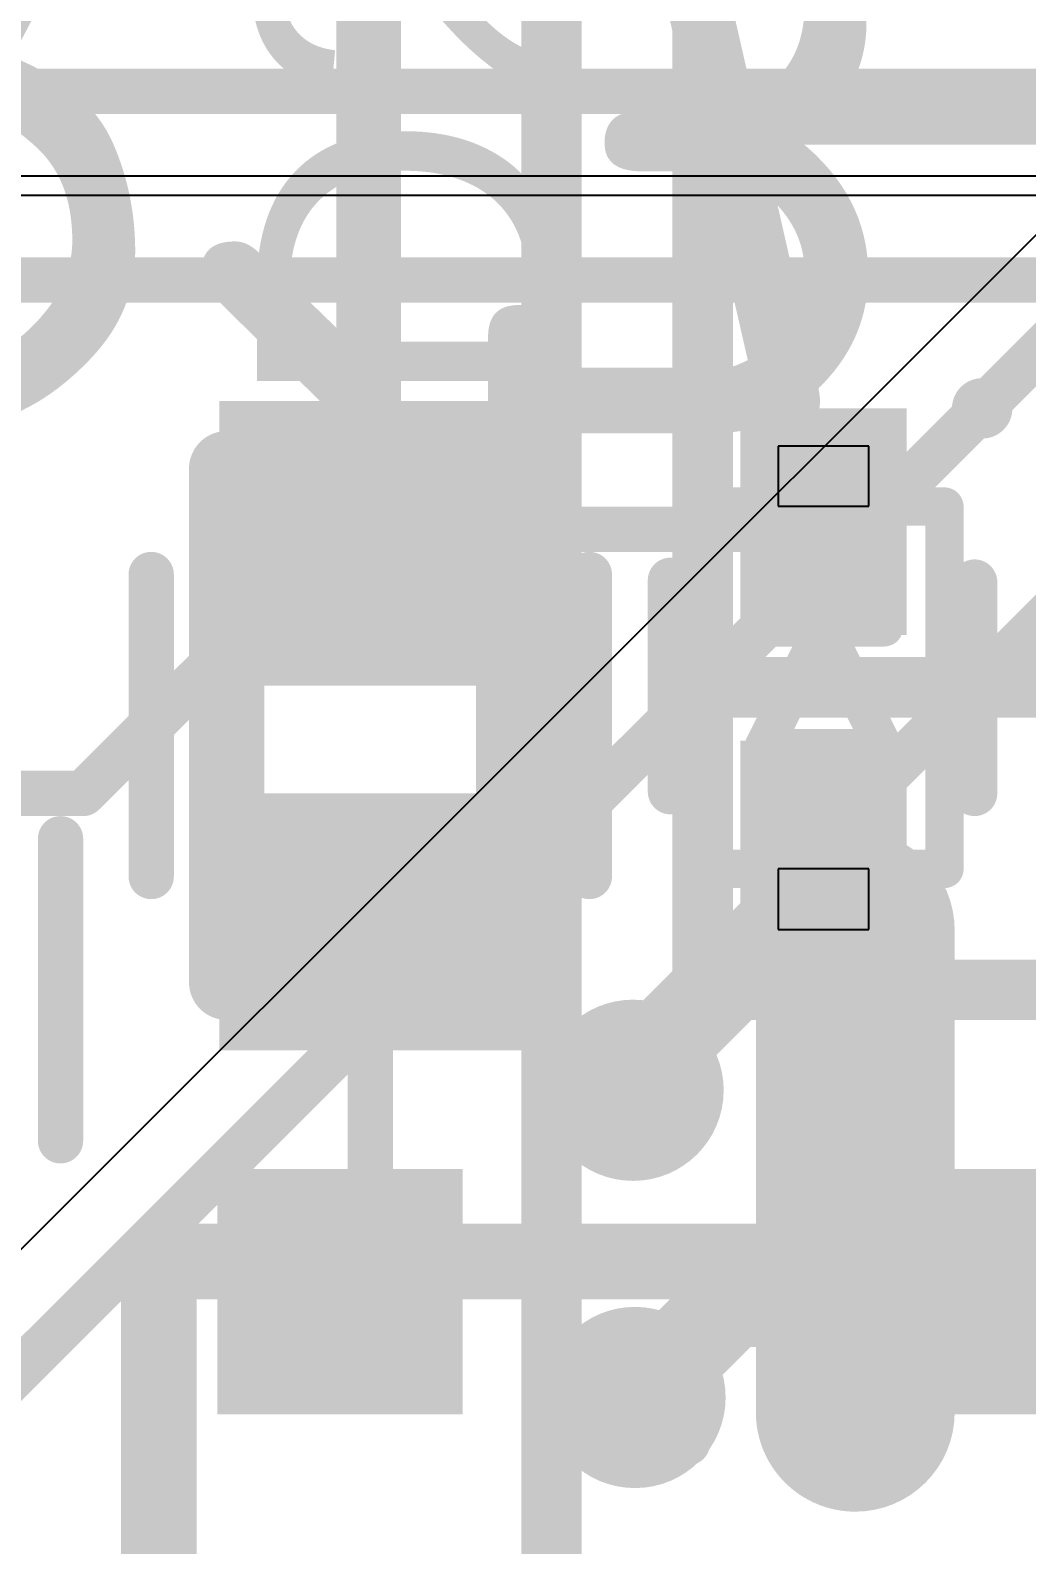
# Model space of a CAD drawing. Header units: inches. Extents: x -1.9 to 51.5, y -1.6 to 35.1.
# Drawn here: x 29 to 32.3, y 6.19 to 11.2 of the extents above; entities that cross this region are included whole.
import ezdxf

# ---------------------------------------------------------------- set-up
doc = ezdxf.new("R2010")
doc.units = ezdxf.units.IN
for name, color, linetype in [('Assembly Notes', 76, 'Continuous'), ('Bottom Layer', 76, 'Continuous'), ('Bottom Layer 1', 5, 'Continuous'), ('Bottom Overlay', 54, 'Continuous'), ('Bottom Paste', 16, 'Continuous'), ('Bottom Solder', 6, 'Continuous'), ('Mechanical 1', 6, 'Continuous'), ('Mechanical 13', 56, 'Continuous'), ('Top Assembly', 56, 'Continuous'), ('Top Courtyard', 56, 'Continuous'), ('Top Layer', 16, 'Continuous'), ('Top Layer 1', 1, 'Continuous'), ('Top Overlay', 2, 'Continuous'), ('Top Paste', 8, 'Continuous'), ('Top Solder', 216, 'Continuous'), ('Via Holes', 16, 'Continuous')]:
    doc.layers.add(name, color=color, linetype=linetype)
doc.styles.add('Arial', font='', dxfattribs={"height": 0.2})
doc.styles.add('GOST type B', font='', dxfattribs={"height": 0.2})
doc.styles.get('Arial').set_extended_font_data('Arial')
doc.styles.get('GOST type B').set_extended_font_data('GOST type B')

# ---------------------------------------------------------------- blocks, each defined once
blk = doc.blocks.new('SOIC_16_109')
at = {"layer": 'Top Layer 1'}
h = blk.add_hatch(color=1, dxfattribs=at)
edge = h.paths.add_edge_path()
edge.add_arc((1.7527, -4.445), 0.304, 90, 180)
edge.add_line((1.4487, -4.445), (1.4487, -4.445))
edge.add_arc((1.7527, -4.445), 0.304, 180, 270)
edge.add_line((1.7527, -4.749), (3.3491, -4.749))
edge.add_arc((3.3491, -4.445), 0.304, 270, 360)
edge.add_line((3.6531, -4.445), (3.6531, -4.445))
edge.add_arc((3.3491, -4.445), 0.304, 0, 90)
edge.add_line((3.3491, -4.141), (1.7527, -4.141))
at = {"layer": 'Top Paste'}
h = blk.add_hatch(color=8, dxfattribs=at)
edge = h.paths.add_edge_path()
edge.add_arc((1.7527, -4.445), 0.304, 90, 180)
edge.add_line((1.4487, -4.445), (1.4487, -4.445))
edge.add_arc((1.7527, -4.445), 0.304, 180, 270)
edge.add_line((1.7527, -4.749), (3.3491, -4.749))
edge.add_arc((3.3491, -4.445), 0.304, 270, 360)
edge.add_line((3.6531, -4.445), (3.6531, -4.445))
edge.add_arc((3.3491, -4.445), 0.304, 0, 90)
edge.add_line((3.3491, -4.141), (1.7527, -4.141))
at = {"layer": 'Top Solder'}
h = blk.add_hatch(color=216, dxfattribs=at)
edge = h.paths.add_edge_path()
edge.add_arc((1.7527, -4.445), 0.329, 90, 180)
edge.add_line((1.4237, -4.445), (1.4237, -4.445))
edge.add_arc((1.7527, -4.445), 0.329, 180, 270)
edge.add_line((1.7527, -4.774), (3.3491, -4.774))
edge.add_arc((3.3491, -4.445), 0.329, 270, 360)
edge.add_line((3.6781, -4.445), (3.6781, -4.445))
edge.add_arc((3.3491, -4.445), 0.329, 0, 90)
edge.add_line((3.3491, -4.116), (1.7527, -4.116))
at = {"layer": 'Mechanical 1'}
for points in [[(1.95, -4.95, 0.2, 0.2, 0), (1.95, 4.95, 0.2, 0.2, 0)], [(1.95, -4.95, 0.2, 0.2, 0), (-1.95, -4.95, 0.2, 0.2, 0)]]:
    blk.add_lwpolyline(points, format="xyseb", dxfattribs=at)
blk.add_lwpolyline([(1.9, -4.95, 0.1, 0.1, 1), (2, -4.95, 0.1, 0.1, 1)], format="xyseb", close=True, dxfattribs=at)
blk.add_lwpolyline([(1.9, -4.95, 0.1, 0.1, 1), (2, -4.95, 0.1, 0.1, 1)], format="xyseb", close=True, dxfattribs=at)
at = {"layer": 'Top Assembly'}
blk.add_lwpolyline([(4.1531, -5.45, 0.2, 0.2, 0), (-4.1531, -5.45, 0.2, 0.2, 0)], format="xyseb", dxfattribs=at)
at = {"layer": 'Top Courtyard'}
blk.add_lwpolyline([(4.1531, -5.45, 0.2, 0.2, 0), (-4.1531, -5.45, 0.2, 0.2, 0)], format="xyseb", dxfattribs=at)
at = {"layer": 'Top Overlay'}
for points in [[(-0.9487, -4.95, 0.2, 0.2, 0), (-0.9487, 4.95, 0.2, 0.2, 0)], [(0.9487, -4.95, 0.2, 0.2, 0), (0.9487, 4.95, 0.2, 0.2, 0)], [(0.9487, -4.95, 0.2, 0.2, 0), (-0.9487, -4.95, 0.2, 0.2, 0)]]:
    blk.add_lwpolyline(points, format="xyseb", dxfattribs=at)
for points in [[(-0.9987, -4.95, 0.1, 0.1, 1), (-0.8987, -4.95, 0.1, 0.1, 1)], [(-0.9987, -4.95, 0.1, 0.1, 1), (-0.8987, -4.95, 0.1, 0.1, 1)], [(0.8987, -4.95, 0.1, 0.1, 1), (0.9987, -4.95, 0.1, 0.1, 1)], [(0.8987, -4.95, 0.1, 0.1, 1), (0.9987, -4.95, 0.1, 0.1, 1)]]:
    blk.add_lwpolyline(points, format="xyseb", close=True, dxfattribs=at)
blk = doc.blocks.new('SOT23_3_B_119')
at = {"layer": 'Bottom Layer 1'}
for points in [[(-1.506, 1.336), (-0.744, 1.336), (-0.744, 0.574), (-1.506, 0.574)], [(-1.506, -0.569), (-0.744, -0.569), (-0.744, -1.331), (-1.506, -1.331)]]:
    blk.add_hatch(color=5, dxfattribs=at).paths.add_polyline_path(points)
at = {"layer": 'Bottom Paste'}
for points in [[(-1.506, 1.336), (-0.744, 1.336), (-0.744, 0.574), (-1.506, 0.574)], [(-1.506, -0.569), (-0.744, -0.569), (-0.744, -1.331), (-1.506, -1.331)]]:
    blk.add_hatch(color=16, dxfattribs=at).paths.add_polyline_path(points)
at = {"layer": 'Bottom Solder'}
for points in [[(-1.531, 1.361), (-0.719, 1.361), (-0.719, 0.549), (-1.531, 0.549)], [(-1.531, -0.544), (-0.719, -0.544), (-0.719, -1.356), (-1.531, -1.356)]]:
    blk.add_hatch(color=6, dxfattribs=at).paths.add_polyline_path(points)
at = {"layer": 'Assembly Notes'}
for points in [[(-1.225, -1.55, 0.25, 0.25, 0), (-1.225, 1.55, 0.25, 0.25, 0)], [(1.275, -1.55, 0.25, 0.25, 0), (-1.225, -1.55, 0.25, 0.25, 0)]]:
    blk.add_lwpolyline(points, format="xyseb", dxfattribs=at)
blk.add_lwpolyline([(-1.2875, -1.55, 0.125, 0.125, 1), (-1.1625, -1.55, 0.125, 0.125, 1)], format="xyseb", close=True, dxfattribs=at)
blk.add_lwpolyline([(-1.2875, -1.55, 0.125, 0.125, 1), (-1.1625, -1.55, 0.125, 0.125, 1)], format="xyseb", close=True, dxfattribs=at)
at = {"layer": 'Bottom Overlay'}
for points in [[(-0.625, -0.2, 0.15, 0.15, 0), (-0.625, 0.2, 0.15, 0.15, 0)], [(0.653, -1.5034, 0.15, 0.15, 0), (-0.375, -1.5034, 0.15, 0.15, 0)]]:
    blk.add_lwpolyline(points, format="xyseb", dxfattribs=at)
for points in [[(-0.6625, 0.2, 0.075, 0.075, 1), (-0.5875, 0.2, 0.075, 0.075, 1)], [(-0.6625, -0.2, 0.075, 0.075, 1), (-0.5875, -0.2, 0.075, 0.075, 1)], [(-0.4125, -1.5034, 0.075, 0.075, 1), (-0.3375, -1.5034, 0.075, 0.075, 1)]]:
    blk.add_lwpolyline(points, format="xyseb", close=True, dxfattribs=at)
blk = doc.blocks.new('SOD523_B_129')
at = {"layer": 'Bottom Layer 1'}
for points in [[(-0.9, 0.25), (-0.2, 0.25), (-0.2, -0.25), (-0.9, -0.25)], [(0.2, 0.25), (0.9, 0.25), (0.9, -0.25), (0.2, -0.25)]]:
    blk.add_hatch(color=5, dxfattribs=at).paths.add_polyline_path(points)
at = {"layer": 'Bottom Paste'}
for points in [[(-0.9, 0.25), (-0.2, 0.25), (-0.2, -0.25), (-0.9, -0.25)], [(0.2, 0.25), (0.9, 0.25), (0.9, -0.25), (0.2, -0.25)]]:
    blk.add_hatch(color=16, dxfattribs=at).paths.add_polyline_path(points)
at = {"layer": 'Bottom Solder'}
for points in [[(-0.925, 0.275), (-0.175, 0.275), (-0.175, -0.275), (-0.925, -0.275)], [(0.175, 0.275), (0.925, 0.275), (0.925, -0.275), (0.175, -0.275)]]:
    blk.add_hatch(color=6, dxfattribs=at).paths.add_polyline_path(points)
at = {"layer": 'Bottom Overlay'}
for points in [[(-0.3442, 0.5066, 0.15, 0.15, 0), (0.3558, 0.5066, 0.15, 0.15, 0)], [(-0.35, -0.5, 0.15, 0.15, 0), (0.35, -0.5, 0.15, 0.15, 0)]]:
    blk.add_lwpolyline(points, format="xyseb", dxfattribs=at)
for points in [[(-0.3817, 0.5066, 0.075, 0.075, 1), (-0.3067, 0.5066, 0.075, 0.075, 1)], [(0.3183, 0.5066, 0.075, 0.075, 1), (0.3933, 0.5066, 0.075, 0.075, 1)], [(-0.3875, -0.5, 0.075, 0.075, 1), (-0.3125, -0.5, 0.075, 0.075, 1)], [(0.3125, -0.5, 0.075, 0.075, 1), (0.3875, -0.5, 0.075, 0.075, 1)], [(0.975, -0.525, 0.1, 0.1, 1), (0.875, -0.525, 0.1, 0.1, 1)], [(0.85, -0.525, 0.05, 0.05, 1), (0.9, -0.525, 0.05, 0.05, 1)], [(0.95, -0.525, 0.05, 0.05, 1), (1, -0.525, 0.05, 0.05, 1)]]:
    blk.add_lwpolyline(points, format="xyseb", close=True, dxfattribs=at)
at = {"layer": 'Mechanical 13'}
for p, q in [((-0.6, 0.15), (-0.8001, 0.15)), ((-0.8001, 0.15), (-0.8001, -0.15)), ((-0.6, -0.15), (-0.6, 0.15)), ((0.8, 0.1503), (0.6011, 0.1503)), ((0.6011, 0.1503), (0.6011, -0.15)), ((0.8, -0.15), (0.8, 0.1503)), ((-0.8001, -0.15), (-0.6, -0.15)), ((0.6011, -0.15), (0.8, -0.15))]:
    blk.add_line(p, q, dxfattribs=at)
for points in [[(-0.6, 0.4, 0.127, 0.127, 0), (-0.6, -0.4, 0.127, 0.127, 0)], [(-0.6, 0.4, 0.127, 0.127, 0), (0.6, 0.4, 0.127, 0.127, 0)], [(0.6, 0.4, 0.127, 0.127, 0), (0.6, -0.4, 0.127, 0.127, 0)], [(-0.2, 0.2, 0.127, 0.127, 0), (-0.2, -0.2, 0.127, 0.127, 0)], [(-0.2, 0.2, 0.127, 0.127, 0), (0.2, 0, 0.127, 0.127, 0)], [(0.2, 0.2, 0.127, 0.127, 0), (0.2, 0, 0.127, 0.127, 0)], [(0.2, 0, 0.127, 0.127, 0), (-0.2, -0.2, 0.127, 0.127, 0)], [(0.2, 0, 0.127, 0.127, 0), (0.2, -0.2, 0.127, 0.127, 0)], [(-0.6, -0.4, 0.127, 0.127, 0), (0.6, -0.4, 0.127, 0.127, 0)]]:
    blk.add_lwpolyline(points, format="xyseb", dxfattribs=at)
for points in [[(-0.6317, 0.4, 0.0635, 0.0635, 1), (-0.5682, 0.4, 0.0635, 0.0635, 1)], [(-0.6317, 0.4, 0.0635, 0.0635, 1), (-0.5682, 0.4, 0.0635, 0.0635, 1)], [(0.5682, 0.4, 0.0635, 0.0635, 1), (0.6317, 0.4, 0.0635, 0.0635, 1)], [(0.5682, 0.4, 0.0635, 0.0635, 1), (0.6317, 0.4, 0.0635, 0.0635, 1)], [(-0.2317, 0.2, 0.0635, 0.0635, 1), (-0.1682, 0.2, 0.0635, 0.0635, 1)], [(-0.2317, 0.2, 0.0635, 0.0635, 1), (-0.1682, 0.2, 0.0635, 0.0635, 1)], [(0.1682, 0.2, 0.0635, 0.0635, 1), (0.2317, 0.2, 0.0635, 0.0635, 1)], [(0.1682, 0, 0.0635, 0.0635, 1), (0.2317, 0, 0.0635, 0.0635, 1)], [(0.1682, 0, 0.0635, 0.0635, 1), (0.2317, 0, 0.0635, 0.0635, 1)], [(0.1682, 0, 0.0635, 0.0635, 1), (0.2317, 0, 0.0635, 0.0635, 1)], [(0.1682, 0, 0.0635, 0.0635, 1), (0.2317, 0, 0.0635, 0.0635, 1)], [(-0.2317, -0.2, 0.0635, 0.0635, 1), (-0.1682, -0.2, 0.0635, 0.0635, 1)], [(-0.2317, -0.2, 0.0635, 0.0635, 1), (-0.1682, -0.2, 0.0635, 0.0635, 1)], [(0.1682, -0.2, 0.0635, 0.0635, 1), (0.2317, -0.2, 0.0635, 0.0635, 1)], [(-0.6317, -0.4, 0.0635, 0.0635, 1), (-0.5682, -0.4, 0.0635, 0.0635, 1)], [(-0.6317, -0.4, 0.0635, 0.0635, 1), (-0.5682, -0.4, 0.0635, 0.0635, 1)], [(0.5682, -0.4, 0.0635, 0.0635, 1), (0.6317, -0.4, 0.0635, 0.0635, 1)], [(0.5682, -0.4, 0.0635, 0.0635, 1), (0.6317, -0.4, 0.0635, 0.0635, 1)]]:
    blk.add_lwpolyline(points, format="xyseb", close=True, dxfattribs=at)
blk = doc.blocks.new('0603R_B_134')
at = {"layer": 'Bottom Layer 1'}
for points in [[(-0.25, 0.475), (-0.25, -0.475), (-1.05, -0.475), (-1.05, 0.475)], [(1.05, 0.475), (1.05, -0.475), (0.25, -0.475), (0.25, 0.475)]]:
    blk.add_hatch(color=5, dxfattribs=at).paths.add_polyline_path(points)
at = {"layer": 'Bottom Paste'}
for points in [[(-0.25, 0.475), (-0.25, -0.475), (-1.05, -0.475), (-1.05, 0.475)], [(1.05, 0.475), (1.05, -0.475), (0.25, -0.475), (0.25, 0.475)]]:
    blk.add_hatch(color=16, dxfattribs=at).paths.add_polyline_path(points)
at = {"layer": 'Bottom Solder'}
for points in [[(-0.225, 0.5), (-0.225, -0.5), (-1.075, -0.5), (-1.075, 0.5)], [(1.075, 0.5), (1.075, -0.5), (0.225, -0.5), (0.225, 0.5)]]:
    blk.add_hatch(color=6, dxfattribs=at).paths.add_polyline_path(points)
at = {"layer": 'Assembly Notes'}
for points in [[(-0.85, -0.475, 0.25, 0.25, 0), (-0.85, 0.475, 0.25, 0.25, 0)], [(-0.85, 0.475, 0.25, 0.25, 0), (0.85, 0.475, 0.25, 0.25, 0)], [(0.85, -0.475, 0.25, 0.25, 0), (0.85, 0.475, 0.25, 0.25, 0)], [(-0.85, -0.475, 0.25, 0.25, 0), (0.85, -0.475, 0.25, 0.25, 0)]]:
    blk.add_lwpolyline(points, format="xyseb", dxfattribs=at)
for points in [[(-0.9125, 0.475, 0.125, 0.125, 1), (-0.7875, 0.475, 0.125, 0.125, 1)], [(-0.9125, 0.475, 0.125, 0.125, 1), (-0.7875, 0.475, 0.125, 0.125, 1)], [(0.7875, 0.475, 0.125, 0.125, 1), (0.9125, 0.475, 0.125, 0.125, 1)], [(0.7875, 0.475, 0.125, 0.125, 1), (0.9125, 0.475, 0.125, 0.125, 1)], [(-0.9125, -0.475, 0.125, 0.125, 1), (-0.7875, -0.475, 0.125, 0.125, 1)], [(-0.9125, -0.475, 0.125, 0.125, 1), (-0.7875, -0.475, 0.125, 0.125, 1)], [(0.7875, -0.475, 0.125, 0.125, 1), (0.9125, -0.475, 0.125, 0.125, 1)], [(0.7875, -0.475, 0.125, 0.125, 1), (0.9125, -0.475, 0.125, 0.125, 1)]]:
    blk.add_lwpolyline(points, format="xyseb", close=True, dxfattribs=at)
at = {"layer": 'Bottom Overlay'}
for points in [[(-0.5, 0.725, 0.15, 0.15, 0), (0.5, 0.725, 0.15, 0.15, 0)], [(-0.5, -0.725, 0.15, 0.15, 0), (0.5, -0.725, 0.15, 0.15, 0)]]:
    blk.add_lwpolyline(points, format="xyseb", dxfattribs=at)
for points in [[(-0.5375, 0.725, 0.075, 0.075, 1), (-0.4625, 0.725, 0.075, 0.075, 1)], [(0.4625, 0.725, 0.075, 0.075, 1), (0.5375, 0.725, 0.075, 0.075, 1)], [(-0.5375, -0.725, 0.075, 0.075, 1), (-0.4625, -0.725, 0.075, 0.075, 1)], [(0.4625, -0.725, 0.075, 0.075, 1), (0.5375, -0.725, 0.075, 0.075, 1)]]:
    blk.add_lwpolyline(points, format="xyseb", close=True, dxfattribs=at)
at = {"layer": 'Assembly Notes', "style": 'GOST type B', "text_generation_flag": 2}
blk.add_text('R13_7', height=2.15, rotation=180, dxfattribs=at).set_placement((-2.4, -1.4))
blk = doc.blocks.new('0603R_B_149')
at = {"layer": 'Bottom Layer 1'}
for points in [[(-0.25, 0.475), (-0.25, -0.475), (-1.05, -0.475), (-1.05, 0.475)], [(1.05, 0.475), (1.05, -0.475), (0.25, -0.475), (0.25, 0.475)]]:
    blk.add_hatch(color=5, dxfattribs=at).paths.add_polyline_path(points)
at = {"layer": 'Bottom Paste'}
for points in [[(-0.25, 0.475), (-0.25, -0.475), (-1.05, -0.475), (-1.05, 0.475)], [(1.05, 0.475), (1.05, -0.475), (0.25, -0.475), (0.25, 0.475)]]:
    blk.add_hatch(color=16, dxfattribs=at).paths.add_polyline_path(points)
at = {"layer": 'Bottom Solder'}
for points in [[(-0.225, 0.5), (-0.225, -0.5), (-1.075, -0.5), (-1.075, 0.5)], [(1.075, 0.5), (1.075, -0.5), (0.225, -0.5), (0.225, 0.5)]]:
    blk.add_hatch(color=6, dxfattribs=at).paths.add_polyline_path(points)
at = {"layer": 'Assembly Notes'}
for points in [[(0.85, 0.475, 0.25, 0.25, 0), (-0.85, 0.475, 0.25, 0.25, 0)], [(-0.85, -0.475, 0.25, 0.25, 0), (-0.85, 0.475, 0.25, 0.25, 0)], [(0.85, -0.475, 0.25, 0.25, 0), (0.85, 0.475, 0.25, 0.25, 0)], [(0.85, -0.475, 0.25, 0.25, 0), (-0.85, -0.475, 0.25, 0.25, 0)]]:
    blk.add_lwpolyline(points, format="xyseb", dxfattribs=at)
for points in [[(-0.9125, 0.475, 0.125, 0.125, 1), (-0.7875, 0.475, 0.125, 0.125, 1)], [(-0.9125, 0.475, 0.125, 0.125, 1), (-0.7875, 0.475, 0.125, 0.125, 1)], [(0.7875, 0.475, 0.125, 0.125, 1), (0.9125, 0.475, 0.125, 0.125, 1)], [(0.7875, 0.475, 0.125, 0.125, 1), (0.9125, 0.475, 0.125, 0.125, 1)], [(-0.9125, -0.475, 0.125, 0.125, 1), (-0.7875, -0.475, 0.125, 0.125, 1)], [(-0.9125, -0.475, 0.125, 0.125, 1), (-0.7875, -0.475, 0.125, 0.125, 1)], [(0.7875, -0.475, 0.125, 0.125, 1), (0.9125, -0.475, 0.125, 0.125, 1)], [(0.7875, -0.475, 0.125, 0.125, 1), (0.9125, -0.475, 0.125, 0.125, 1)]]:
    blk.add_lwpolyline(points, format="xyseb", close=True, dxfattribs=at)
at = {"layer": 'Bottom Overlay'}
for points in [[(0.5, 0.725, 0.15, 0.15, 0), (-0.5, 0.725, 0.15, 0.15, 0)], [(0.5, -0.725, 0.15, 0.15, 0), (-0.5, -0.725, 0.15, 0.15, 0)]]:
    blk.add_lwpolyline(points, format="xyseb", dxfattribs=at)
for points in [[(-0.5375, 0.725, 0.075, 0.075, 1), (-0.4625, 0.725, 0.075, 0.075, 1)], [(0.4625, 0.725, 0.075, 0.075, 1), (0.5375, 0.725, 0.075, 0.075, 1)], [(-0.5375, -0.725, 0.075, 0.075, 1), (-0.4625, -0.725, 0.075, 0.075, 1)], [(0.4625, -0.725, 0.075, 0.075, 1), (0.5375, -0.725, 0.075, 0.075, 1)]]:
    blk.add_lwpolyline(points, format="xyseb", close=True, dxfattribs=at)
blk = doc.blocks.new('0603R_B_154')
at = {"layer": 'Bottom Layer 1'}
for points in [[(-0.25, 0.475), (-0.25, -0.475), (-1.05, -0.475), (-1.05, 0.475)], [(1.05, 0.475), (1.05, -0.475), (0.25, -0.475), (0.25, 0.475)]]:
    blk.add_hatch(color=5, dxfattribs=at).paths.add_polyline_path(points)
at = {"layer": 'Bottom Paste'}
for points in [[(-0.25, 0.475), (-0.25, -0.475), (-1.05, -0.475), (-1.05, 0.475)], [(1.05, 0.475), (1.05, -0.475), (0.25, -0.475), (0.25, 0.475)]]:
    blk.add_hatch(color=16, dxfattribs=at).paths.add_polyline_path(points)
at = {"layer": 'Bottom Solder'}
for points in [[(-0.225, 0.5), (-0.225, -0.5), (-1.075, -0.5), (-1.075, 0.5)], [(1.075, 0.5), (1.075, -0.5), (0.225, -0.5), (0.225, 0.5)]]:
    blk.add_hatch(color=6, dxfattribs=at).paths.add_polyline_path(points)
at = {"layer": 'Assembly Notes'}
for points in [[(-0.85, -0.475, 0.25, 0.25, 0), (-0.85, 0.475, 0.25, 0.25, 0)], [(-0.85, 0.475, 0.25, 0.25, 0), (0.85, 0.475, 0.25, 0.25, 0)], [(0.85, -0.475, 0.25, 0.25, 0), (0.85, 0.475, 0.25, 0.25, 0)], [(-0.85, -0.475, 0.25, 0.25, 0), (0.85, -0.475, 0.25, 0.25, 0)]]:
    blk.add_lwpolyline(points, format="xyseb", dxfattribs=at)
for points in [[(-0.9125, 0.475, 0.125, 0.125, 1), (-0.7875, 0.475, 0.125, 0.125, 1)], [(-0.9125, 0.475, 0.125, 0.125, 1), (-0.7875, 0.475, 0.125, 0.125, 1)], [(0.7875, 0.475, 0.125, 0.125, 1), (0.9125, 0.475, 0.125, 0.125, 1)], [(0.7875, 0.475, 0.125, 0.125, 1), (0.9125, 0.475, 0.125, 0.125, 1)], [(-0.9125, -0.475, 0.125, 0.125, 1), (-0.7875, -0.475, 0.125, 0.125, 1)], [(-0.9125, -0.475, 0.125, 0.125, 1), (-0.7875, -0.475, 0.125, 0.125, 1)], [(0.7875, -0.475, 0.125, 0.125, 1), (0.9125, -0.475, 0.125, 0.125, 1)], [(0.7875, -0.475, 0.125, 0.125, 1), (0.9125, -0.475, 0.125, 0.125, 1)]]:
    blk.add_lwpolyline(points, format="xyseb", close=True, dxfattribs=at)
at = {"layer": 'Bottom Overlay'}
for points in [[(-0.5, 0.725, 0.15, 0.15, 0), (0.5, 0.725, 0.15, 0.15, 0)], [(-0.5, -0.725, 0.15, 0.15, 0), (0.5, -0.725, 0.15, 0.15, 0)]]:
    blk.add_lwpolyline(points, format="xyseb", dxfattribs=at)
for points in [[(-0.5375, 0.725, 0.075, 0.075, 1), (-0.4625, 0.725, 0.075, 0.075, 1)], [(0.4625, 0.725, 0.075, 0.075, 1), (0.5375, 0.725, 0.075, 0.075, 1)], [(-0.5375, -0.725, 0.075, 0.075, 1), (-0.4625, -0.725, 0.075, 0.075, 1)], [(0.4625, -0.725, 0.075, 0.075, 1), (0.5375, -0.725, 0.075, 0.075, 1)]]:
    blk.add_lwpolyline(points, format="xyseb", close=True, dxfattribs=at)
at = {"layer": 'Assembly Notes', "style": 'GOST type B', "text_generation_flag": 2}
blk.add_text('R11_7', height=2.15, rotation=180, dxfattribs=at).set_placement((-2.4, -1.4))
blk = doc.blocks.new('0603R_B_159')
at = {"layer": 'Bottom Overlay'}
blk.add_lwpolyline([(0.5, 0.725, 0.15, 0.15, 0), (-0.5, 0.725, 0.15, 0.15, 0)], format="xyseb", dxfattribs=at)
for points in [[(-0.5375, 0.725, 0.075, 0.075, 1), (-0.4625, 0.725, 0.075, 0.075, 1)], [(0.4625, 0.725, 0.075, 0.075, 1), (0.5375, 0.725, 0.075, 0.075, 1)]]:
    blk.add_lwpolyline(points, format="xyseb", close=True, dxfattribs=at)

msp = doc.modelspace()

# ---------------------------------------------------------------- hatches: boundary and pattern name
at = {"layer": 'Bottom Layer'}
h = msp.add_hatch(color=76, dxfattribs=at)
edge = h.paths.add_edge_path()
edge.add_arc((30.9946, 7.6922), 0.3, 0, 360)
h = msp.add_hatch(color=76, dxfattribs=at)
edge = h.paths.add_edge_path()
edge.add_arc((31.001, 6.675), 0.3, 0, 360)
at = {"layer": 'Bottom Layer 1'}
h = msp.add_hatch(color=5, dxfattribs=at)
edge = h.paths.add_edge_path()
edge.add_arc((30.9946, 7.6922), 0.3, 0, 360)
h = msp.add_hatch(color=5, dxfattribs=at)
edge = h.paths.add_edge_path()
edge.add_arc((31.001, 6.675), 0.3, 0, 360)
at = {"layer": 'Top Layer'}
h = msp.add_hatch(color=16, dxfattribs=at)
edge = h.paths.add_edge_path()
edge.add_arc((30.9946, 7.6922), 0.3, 0, 360)
h = msp.add_hatch(color=16, dxfattribs=at)
edge = h.paths.add_edge_path()
edge.add_arc((31.001, 6.675), 0.3, 0, 360)
at = {"layer": 'Top Layer 1'}
h = msp.add_hatch(color=1, dxfattribs=at)
edge = h.paths.add_edge_path()
edge.add_arc((30.9946, 7.6922), 0.3, 0, 360)
h = msp.add_hatch(color=1, dxfattribs=at)
edge = h.paths.add_edge_path()
edge.add_arc((31.001, 6.675), 0.3, 0, 360)
at = {"layer": 'Via Holes'}
h = msp.add_hatch(color=7, dxfattribs=at)
edge = h.paths.add_edge_path()
edge.add_arc((30.9946, 7.6922), 0.15, 0, 360)
h = msp.add_hatch(color=7, dxfattribs=at)
edge = h.paths.add_edge_path()
edge.add_arc((31.001, 6.675), 0.15, 0, 360)

# ---------------------------------------------------------------- linework, layer by layer
at = {"layer": 'Bottom Layer 1'}
msp.add_line((32.6415, 10.6554), (28.3411, 10.6554), dxfattribs=at)
for points in [[(28.225, 10.375, 0.15, 0.15, 0), (32.9165, 10.375, 0.15, 0.15, 0)], [(31.6, 9.55, 0.15, 0.15, 0), (31.625, 9.575, 0.15, 0.15, 0)], [(29.175, 8.675, 0.15, 0.15, 0), (30.05, 9.55, 0.15, 0.15, 0)], [(30.05, 9.55, 0.15, 0.15, 0), (31.6, 9.55, 0.15, 0.15, 0)], [(28.375, 8.675, 0.15, 0.15, 0), (29.175, 8.675, 0.15, 0.15, 0)], [(31.625, 8.375, 0.3, 0.3, 0), (31.625, 8.475, 0.3, 0.3, 0)], [(30.9946, 7.7446, 0.3, 0.3, 0), (31.625, 8.375, 0.3, 0.3, 0)], [(30.125, 7.125, 0.15, 0.15, 0), (30.125, 8.25, 0.15, 0.15, 0)], [(30.9946, 7.6922, 0.3, 0.3, 0), (30.9946, 7.7446, 0.3, 0.3, 0)], [(30.025, 7.025, 0.15, 0.15, 0), (30.125, 7.125, 0.15, 0.15, 0)], [(31.699, 6.9918, 0.3, 0.3, 0), (31.7322, 7.025, 0.3, 0.3, 0)], [(31.7322, 7.025, 0.3, 0.3, 0), (31.93, 7.025, 0.3, 0.3, 0)], [(31.0038, 6.675, 0.3, 0.3, 0), (31.3206, 6.9918, 0.3, 0.3, 0)], [(31.3206, 6.9918, 0.3, 0.3, 0), (31.699, 6.9918, 0.3, 0.3, 0)], [(31.001, 6.675, 0.3, 0.3, 0), (31.0038, 6.675, 0.3, 0.3, 0)]]:
    msp.add_lwpolyline(points, format="xyseb", dxfattribs=at)
for points in [[(31.5875, 9.575, 0.075, 0.075, 1), (31.6625, 9.575, 0.075, 0.075, 1)], [(30.0125, 9.55, 0.075, 0.075, 1), (30.0875, 9.55, 0.075, 0.075, 1)], [(30.0125, 9.55, 0.075, 0.075, 1), (30.0875, 9.55, 0.075, 0.075, 1)], [(31.5625, 9.55, 0.075, 0.075, 1), (31.6375, 9.55, 0.075, 0.075, 1)], [(31.5625, 9.55, 0.075, 0.075, 1), (31.6375, 9.55, 0.075, 0.075, 1)], [(29.1375, 8.675, 0.075, 0.075, 1), (29.2125, 8.675, 0.075, 0.075, 1)], [(29.1375, 8.675, 0.075, 0.075, 1), (29.2125, 8.675, 0.075, 0.075, 1)], [(31.55, 8.475, 0.15, 0.15, 1), (31.7, 8.475, 0.15, 0.15, 1)], [(31.55, 8.375, 0.15, 0.15, 1), (31.7, 8.375, 0.15, 0.15, 1)], [(31.55, 8.375, 0.15, 0.15, 1), (31.7, 8.375, 0.15, 0.15, 1)], [(30.0875, 8.25, 0.075, 0.075, 1), (30.1625, 8.25, 0.075, 0.075, 1)], [(30.9196, 7.7446, 0.15, 0.15, 1), (31.0696, 7.7446, 0.15, 0.15, 1)], [(30.9196, 7.7446, 0.15, 0.15, 1), (31.0696, 7.7446, 0.15, 0.15, 1)], [(30.9196, 7.6922, 0.15, 0.15, 1), (31.0696, 7.6922, 0.15, 0.15, 1)], [(30.0875, 7.125, 0.075, 0.075, 1), (30.1625, 7.125, 0.075, 0.075, 1)], [(30.0875, 7.125, 0.075, 0.075, 1), (30.1625, 7.125, 0.075, 0.075, 1)], [(31.6572, 7.025, 0.15, 0.15, 1), (31.8072, 7.025, 0.15, 0.15, 1)], [(31.6572, 7.025, 0.15, 0.15, 1), (31.8072, 7.025, 0.15, 0.15, 1)], [(31.855, 7.025, 0.15, 0.15, 1), (32.005, 7.025, 0.15, 0.15, 1)], [(31.2456, 6.9918, 0.15, 0.15, 1), (31.3956, 6.9918, 0.15, 0.15, 1)], [(31.2456, 6.9918, 0.15, 0.15, 1), (31.3956, 6.9918, 0.15, 0.15, 1)], [(31.624, 6.9918, 0.15, 0.15, 1), (31.774, 6.9918, 0.15, 0.15, 1)], [(31.624, 6.9918, 0.15, 0.15, 1), (31.774, 6.9918, 0.15, 0.15, 1)], [(29.9875, 7.025, 0.075, 0.075, 1), (30.0625, 7.025, 0.075, 0.075, 1)], [(30.926, 6.675, 0.15, 0.15, 1), (31.076, 6.675, 0.15, 0.15, 1)], [(30.9288, 6.675, 0.15, 0.15, 1), (31.0788, 6.675, 0.15, 0.15, 1)], [(30.9288, 6.675, 0.15, 0.15, 1), (31.0788, 6.675, 0.15, 0.15, 1)]]:
    msp.add_lwpolyline(points, format="xyseb", close=True, dxfattribs=at)
at = {"layer": 'Top Layer 1'}
for p, q in [((23.145, 10.7196), (32.3463, 10.7196)), ((32.3981, 10.5946), (28.4839, 6.6804))]:
    msp.add_line(p, q, dxfattribs=at)
for points in [[(23.145, 11, 0.15, 0.15, 0), (33.5423, 11, 0.15, 0.15, 0)], [(28.6, 6.4, 0.15, 0.15, 0), (32.7, 10.5, 0.15, 0.15, 0)], [(31.73, 8.63, 0.15, 0.15, 0), (33.025, 9.925, 0.15, 0.15, 0)], [(31.73, 7.4241, 0.15, 0.15, 0), (31.73, 8.63, 0.15, 0.15, 0)]]:
    msp.add_lwpolyline(points, format="xyseb", dxfattribs=at)
for points in [[(31.6925, 8.63, 0.075, 0.075, 1), (31.7675, 8.63, 0.075, 0.075, 1)], [(31.6925, 8.63, 0.075, 0.075, 1), (31.7675, 8.63, 0.075, 0.075, 1)], [(31.6925, 7.4241, 0.075, 0.075, 1), (31.7675, 7.4241, 0.075, 0.075, 1)]]:
    msp.add_lwpolyline(points, format="xyseb", close=True, dxfattribs=at)

# ---------------------------------------------------------------- block references
for name, p, rotation in [('SOIC_16_109', (36.175, 9.975), 270), ('0603R_B_149', (30.125, 8.9), 270), ('0603R_B_159', (28.375, 8.025), 270), ('SOD523_B_129', (31.625, 9.025), 90), ('SOT23_3_B_119', (30.975, 5.9), 270)]:
    msp.add_blockref(name, p, dxfattribs=dict(rotation=rotation))
for name, p in [('0603R_B_154', (27.625, 13.425)), ('0603R_B_134', (30.2, 13.425))]:
    msp.add_blockref(name, p)

# ---------------------------------------------------------------- texts
at = {"layer": 'Top Overlay', "style": 'Arial'}
msp.add_text('DD2', height=1, rotation=90, dxfattribs=at).set_placement((30.7498, 8.9171))

doc.saveas('drawing.dxf')
